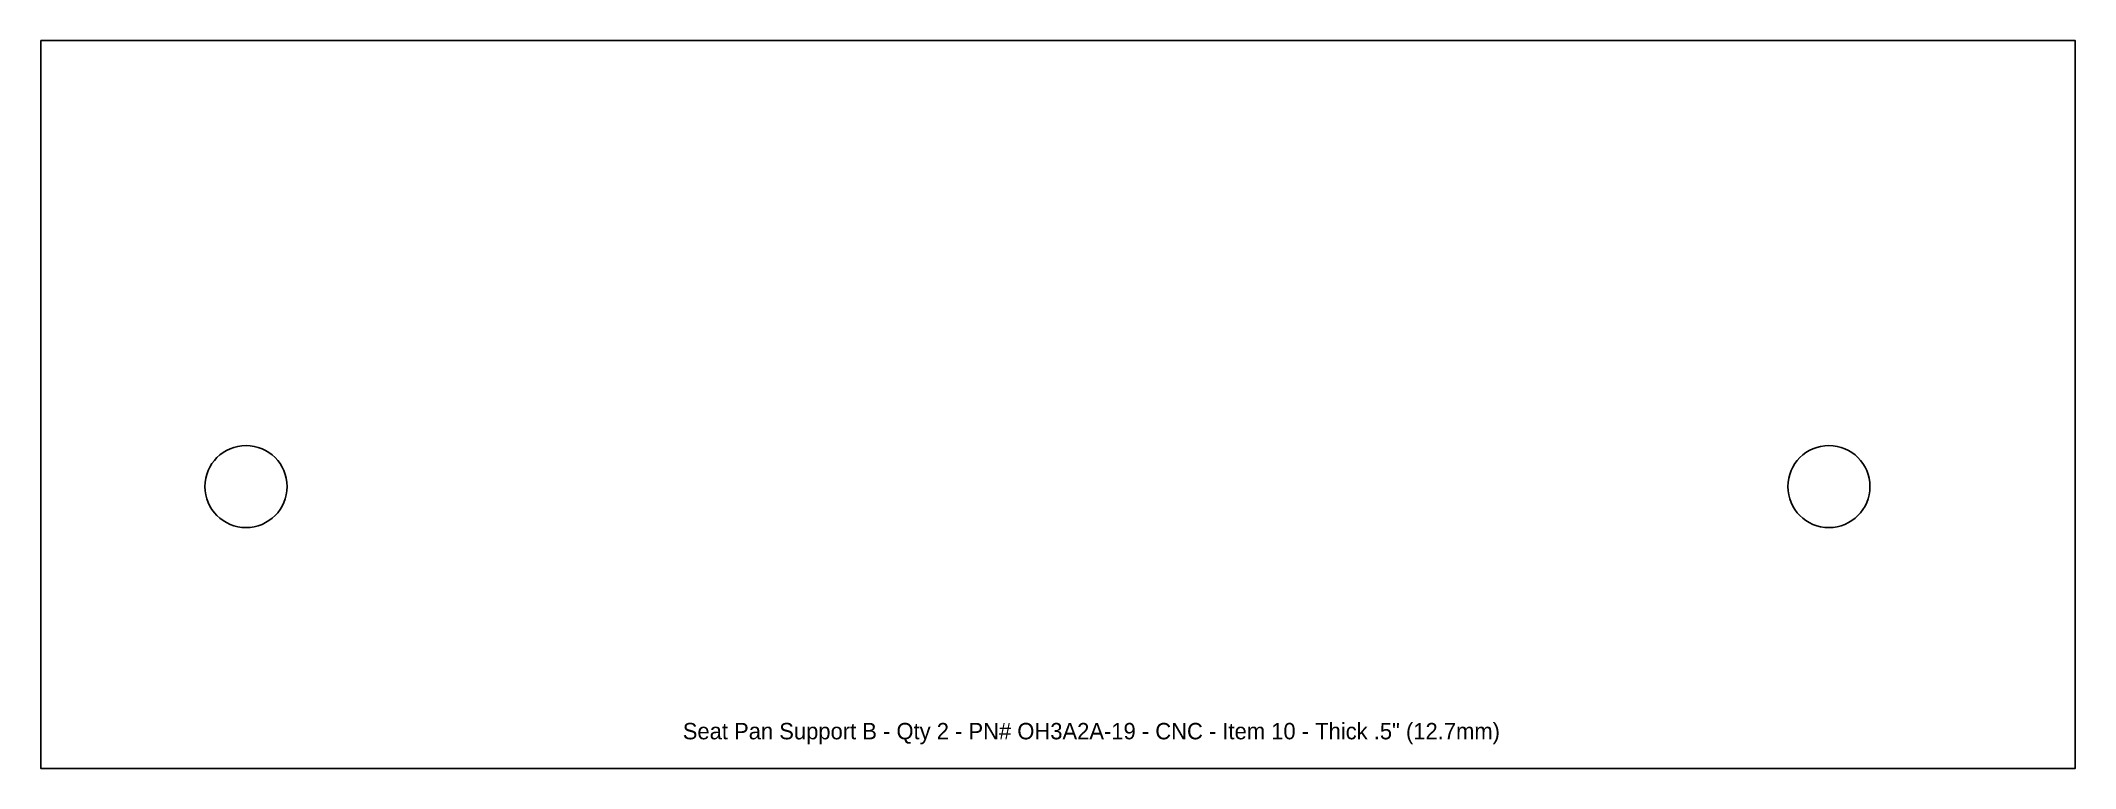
# Model space of a CAD drawing. Extents: x 0.41 to 6.61, y 0.52 to 2.73.
import ezdxf

# ---------------------------------------------------------------- set-up
doc = ezdxf.new("R2010")
doc.units = 0
doc.header["$MEASUREMENT"] = 0
doc.layers.get('0').update_dxf_attribs({"linetype": 'CONTINUOUS'})
doc.layers.add('Info', color=4, linetype='CONTINUOUS')
doc.styles.add('Annotative', font='txt')

msp = doc.modelspace()

# ---------------------------------------------------------------- linework, layer by layer
at = {"color": 7, "linetype": 'Continuous'}
msp.add_lwpolyline([(0.4139, 2.7339), (6.6068, 2.7339), (6.6068, 0.5173), (0.4139, 0.5173)], close=True, dxfattribs=at)
for centre in [(1.0389, 1.3756), (5.8568, 1.3756)]:
    msp.add_circle(centre, 0.125, dxfattribs=at)

# ---------------------------------------------------------------- texts
at = {"layer": 'Info', "insert": (3.6119, 0.6557), "char_height": 0.05, "attachment_point": 2, "style": 'Annotative'}
msp.add_mtext_dynamic_manual_height_columns('Seat Pan Support B - Qty 2 - PN# OH3A2A-19 - CNC - Item 10 - Thick .5" (12.7mm)', width=5.31726, gutter_width=0.625, heights=[0.083], dxfattribs=at)

doc.saveas('drawing.dxf')
